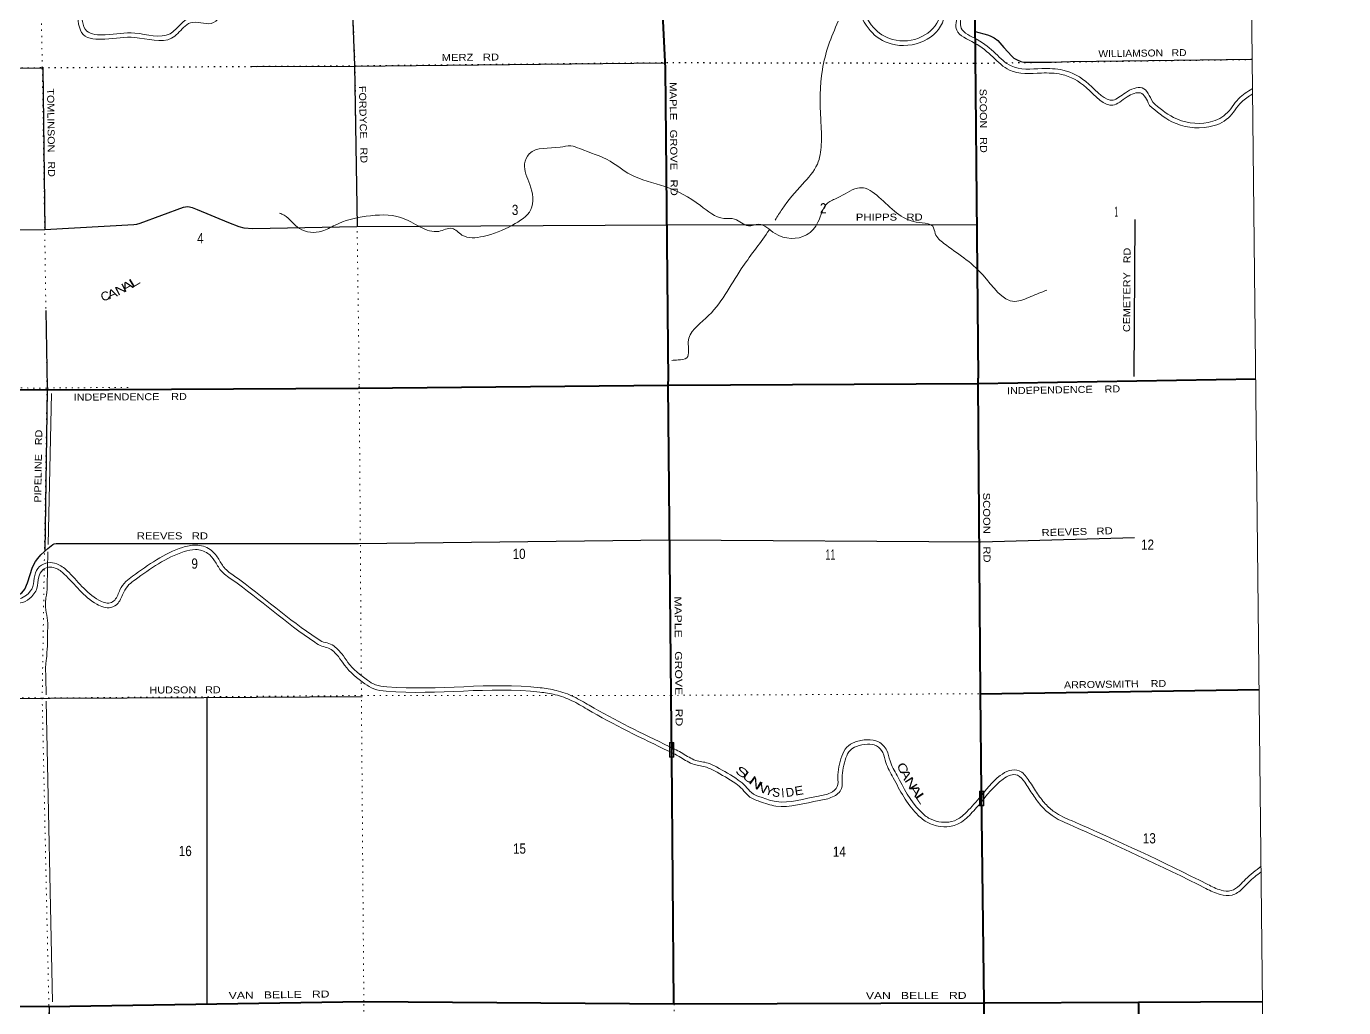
# Model space of a CAD drawing. Header units: feet. Extents: x -2 to 285336, y -549186 to -364975.
# Drawn here: x 232087 to 254670, y -421539 to -404720 of the extents above; entities that cross this region are included whole.
import ezdxf
from ezdxf.enums import TextEntityAlignment as Align

# ---------------------------------------------------------------- set-up
doc = ezdxf.new("R2010")
doc.units = ezdxf.units.FT
doc.header["$LTSCALE"] = 70
doc.linetypes.add('DOTTED', pattern=[1.5, 0.3, -1.2])
for name, color, linetype, lineweight in [('26', 7, 'Continuous', 40), ('27', 7, 'Continuous', 13), ('29', 7, 'Continuous', 25), ('39', 7, 'Continuous', 13), ('4', 7, 'Continuous', 13), ('41', 7, 'Continuous', 13), ('6', 7, 'DOTTED', 25), ('61', 7, 'Continuous', 13), ('7', 7, 'DOTTED', 13)]:
    doc.layers.add(name, color=color, linetype=linetype, lineweight=lineweight)
doc.layers.add('30', color=7, linetype='Continuous')

msp = doc.modelspace()

# ---------------------------------------------------------------- linework, layer by layer
at = {"layer": '26'}
for p, q in [((243092.16, -410871.1), (243091.56, -410807.65)), ((248442.75, -416158.31), (248404.15, -410840.66)), ((248442.75, -416158.31), (253220.5, -416087.96)), ((248462.93, -417829.26), (248442.75, -416158.31)), ((243189.81, -421473.22), (243152.13, -417247.5)), ((248506.75, -421457.61), (248462.93, -417829.26)), ((243189.81, -421473.22), (248506.75, -421457.61)), ((248506.75, -421457.61), (251155.59, -421445.17)), ((251155.59, -421445.17), (253279.35, -421435.25))]:
    msp.add_line(p, q, dxfattribs=at)
for points in [[(242838.22, -401372.55), (243038.23, -405439.4), (243091.55, -410807.63)], [(245581.04, -401371.41), (245622.95, -402699.41), (245629.46, -402715.46), (245640.84, -402727.63), (245661.61, -402738.86), (245688.92, -402743.96), (248332.68, -402770.31), (248403.49, -410750.88)], [(243092.16, -410871.1), (243093.27, -410871.09), (248404.15, -410840.66), (248403.49, -410750.89)], [(248404.15, -410840.66), (248405.21, -410840.65), (253161.97, -410758.64)], [(229904.94, -421512.22), (229904.87, -421426.6), (229846.99, -416229.64), (229797.95, -410943.99), (232436.73, -410951.42), (237775.02, -410919.17), (243092.16, -410871.1)], [(243152.13, -417247.5), (243142.67, -416186.57), (243092.16, -410871.1)], [(229904.94, -421512.22), (232473.21, -421517.07), (237873.67, -421432.76), (243189.81, -421473.22)], [(248561.2, -426757.83), (248560.2, -426660.29), (248554.68, -426123.37), (248544.85, -425166.02), (248541.88, -424876.66), (248533.88, -424098.35), (248506.75, -421457.61)], [(251210.07, -426746.36), (251209.76, -426716.66), (251155.98, -421482.5), (251155.59, -421445.17)]]:
    msp.add_lwpolyline(points, dxfattribs=at)
at = {"layer": '29'}
for p, q in [((251089.44, -408030), (251074.31, -410721.89)), ((232424.03, -409587.63), (232441.72, -410917.71)), ((232441.53, -410954.19), (232402.44, -413715.51)), ((235179.93, -416221.08), (235181.45, -421474.79))]:
    msp.add_line(p, q, dxfattribs=at)
for points in [[(237589.14, -402109.24), (237714.73, -405392.81), (237757.46, -408143.49)], [(248350.76, -404807.93), (248563.46, -404863.62), (248610.9, -404879.44), (248678.21, -404917.87), (248741.91, -404963.05), (248845.82, -405081.56), (248983.29, -405233.41), (249017.49, -405263.61), (249071.7, -405295.25), (249134.95, -405320.11), (249184.64, -405331.41), (249661.26, -405331.41), (249986.53, -405324.63), (253101.61, -405283.65)], [(235936.68, -405406.59), (237708.78, -405400.91), (243033.5, -405343.16)], [(221464.68, -405581.12), (221693.51, -405567.17), (227078.92, -405492.89), (232368.11, -405429.32), (232401.49, -408201.76)], [(229772.02, -408208.44), (232402.61, -408201.7), (233930.9, -408117.19), (233983.85, -408107.33), (234035.8, -408093.77), (234779, -407820.31), (234817.41, -407811.27), (234846.25, -407810.12), (234885.18, -407813.53), (234932.61, -407824.83), (235012.96, -407859.12), (235553.78, -408084.25), (235732.29, -408152.53), (235818.13, -408170.61), (235969.36, -408181.58), (237754.54, -408147.37), (243074.64, -408121.46), (248380.12, -408117.45)], [(232452.91, -413666.44), (232543.73, -413602.84), (232566.43, -413591.48), (232595.95, -413584.67), (232782.95, -413582.2), (237781.25, -413582.99), (243107.71, -413521.92), (248448.8, -413556.66), (251082.71, -413483.34)], [(229844.15, -414100.31), (230084.82, -414041.25), (230162.01, -414027.62), (230272.78, -414017.52), (230357.27, -414018.54), (230426.01, -414021.61), (230498.04, -414032.17), (230638.81, -414068.51), (231846.68, -414454.68), (231892.1, -414460.36), (231942.04, -414459.22), (231982.92, -414446.73), (232010.16, -414427.42), (232060.11, -414363.82), (232104.14, -414259.5), (232190.56, -413989.26), (232241.75, -413894.73), (232284.89, -413840.22), (232335.47, -413780.62), (232452.91, -413666.44)], [(221566.82, -416189.11), (221731.92, -416191.88), (224583.57, -416203.24), (227099.2, -416225.96), (229860.04, -416244.13), (235127.42, -416221.42), (237844.09, -416204.02)], [(232475.61, -421515.9), (232480.15, -421706.71), (232564.17, -426809.87), (232561.9, -427200.58)]]:
    msp.add_lwpolyline(points, dxfattribs=at)
at = {"layer": '39'}
for p, q in [((251335.92, -406065.94), (251342.71, -406075.1)), ((232520.1, -411014.9), (232459.87, -413598.37)), ((232456.93, -413724.84), (232443, -414322.17)), ((232421.01, -415881.56), (232426.99, -416175.9)), ((232429.23, -416286.15), (232534.02, -421441.71))]:
    msp.add_line(p, q, dxfattribs=at)
for centre, radius, start, end in [((231633.53, -414340.24), 809.67, 347.396, 1.27884), ((229646.22, -415229.56), 2803.22, 353.21076, 2.20574)]:
    msp.add_arc(centre, radius, start, end, dxfattribs=at)
for points in [[(221389.05, -397763.02), (222016.73, -397839.77), (222249.23, -397845.98), (222606.67, -397688.21), (222926.34, -397660.44), (223305.82, -397658.18), (223595.3, -397525.45), (223933.77, -397457.06), (224144.46, -397537.22), (224651.59, -398062.45), (225071.21, -398419.34), (226032.72, -398880.62), (226896.78, -399183.7), (227422.86, -399318.39), (227791.4, -399548.91), (228033.93, -400064.16), (228330.46, -400818.45), (228409.78, -401220.29), (228607.96, -401448.13), (228850.05, -401653.49), (229170.02, -402077.57), (229433.32, -402431.68), (229638.04, -402472.32), (229915.11, -402489.7), (230045.22, -402521.42), (230190.69, -402833.2), (230321.7, -402928.11), (231303.13, -403215.8), (232452.46, -403609.19), (232635.85, -403740.56), (232826.88, -404077.12), (233008.01, -404429.86), (233123.15, -404799.21), (233440.27, -404863.12), (233947.03, -404834.97), (234550.29, -404846.3), (234737.34, -404679.81), (234876.85, -404584.13), (235217.58, -404593.52), (235429.81, -404316.15), (235547.36, -403977.16), (235858.56, -403799.63), (236137.35, -403831.63), (236488.26, -403353.96), (236603.65, -402741.3), (236509.57, -402247.01), (236441.44, -401994), (236603.47, -401870.51), (236847.42, -401793.67), (237000.06, -401681.7), (237207.3, -401535.18), (237378.16, -401602.25), (237671.38, -401938), (238029.56, -402126.35), (239374.43, -402667.1), (240441.27, -403018.88), (241031.86, -402947.81), (241165.33, -402594.6), (241118.43, -401985.24), (241277.71, -401601.64), (241564.75, -401410.22), (241827.45, -401434.3), (242157.12, -401564.51), (242511.89, -401575.8), (242736.15, -401703.28), (242767.78, -401929.26), (243146.18, -402216.75), (243725.76, -402781.66), (244268.59, -403006.77), (244916.74, -403373.93), (245130.52, -403547.32), (245657.48, -403792.69), (246361.12, -404334.48), (246608.79, -404739.01), (246933.03, -404943.72), (247439.63, -404895.45), (247747.54, -404554.95), (247897.01, -404197.59), (248073.15, -404172.05), (248129.72, -404483.51), (248113.79, -404749.27), (248387.87, -404946.32), (248702.37, -405185.32), (248970.57, -405398.52), (249493.95, -405444.69), (249856.85, -405470), (250301.59, -405707.97), (250716.57, -405984.4), (250927.98, -405857.97), (251213.88, -405775.22), (251396.18, -406021.29)], [(221382.37, -397837.47), (222011.16, -397914.65), (222264.09, -397921.4), (222625.56, -397761.85), (222929.81, -397735.42), (223322.41, -397733.08), (223618.67, -397597.24), (223927.37, -397534.87), (224102.14, -397601.36), (224600.19, -398117.19), (225030.02, -398482.76), (226004, -398950.03), (226875.03, -399255.55), (227392.97, -399388.16), (227732.93, -399600.8), (227965.03, -400093.88), (228258.19, -400839.6), (228340.07, -401254.43), (228555.11, -401501.64), (228795.19, -401705.3), (229109.99, -402122.53), (229390.38, -402499.62), (229628.35, -402546.86), (229903.79, -402564.14), (229992.48, -402585.76), (230130.94, -402882.53), (230288.18, -402996.44), (231280.43, -403287.3), (232417.74, -403676.58), (232578.77, -403791.93), (232760.88, -404112.78), (232938.33, -404458.36), (233064.77, -404863.95), (233434.85, -404938.54), (233948.41, -404910.01), (234578.23, -404921.84), (234783.67, -404738.98), (234899.16, -404659.77), (235253.84, -404669.55), (235496.71, -404352.13), (235608.99, -404028.35), (235874.4, -403876.94), (236172.03, -403911.1), (236558.81, -403384.61), (236679.98, -402741.23), (236582.72, -402230.22), (236526.95, -402023.13), (236638.51, -401938.11), (236881.78, -401861.48), (237043.89, -401742.56), (237217.56, -401619.78), (237333.71, -401665.37), (237624.09, -401997.87), (237998.04, -402194.51), (239348.67, -402737.58), (240433.65, -403095.34), (241085.95, -403016.84), (241241.39, -402605.49), (241194.59, -401997.4), (241338.25, -401651.41), (241584.3, -401487.33), (241809.9, -401508.01), (242141.7, -401639.06), (242490.96, -401650.17), (242666.99, -401750.24), (242697.79, -401970.28), (243097.13, -402273.68), (243683.73, -402845.42), (244235.62, -403074.29), (244874.34, -403436.11), (245090.47, -403611.4), (245618.3, -403857.18), (246304.39, -404385.45), (246553.96, -404793.09), (246914.65, -405020.81), (247475.73, -404967.35), (247811.78, -404595.73), (247949.81, -404265.72), (248012.29, -404256.66), (248054.31, -404488.03), (248036.45, -404786.04), (248343.28, -405006.64), (248656.34, -405244.54), (248941.54, -405471.25), (249488.05, -405519.46), (249835.62, -405543.7), (250263.02, -405772.39), (250714.41, -406073.08), (250958.15, -405927.32), (251184.65, -405861.76), (251335.92, -406065.94)], [(244924.16, -408039.22), (245044.31, -407850.34), (245391.61, -407423), (245647.41, -407080.9), (245714.92, -406748.33), (245705.47, -406313.74), (245734.79, -405460.29), (245839.68, -405040.9), (246004.77, -404631.09)], [(251396.18, -406021.29), (251752.93, -406282.09), (252346.74, -406365.94), (252646.22, -406226.74), (252868.56, -405961.37), (253105.75, -405785.11)], [(251342.71, -406075.1), (251723.84, -406353.73), (252358.23, -406443.31), (252692.98, -406287.71), (252920.38, -406016.3), (253102.14, -405881.23)], [(236428.23, -407919.43), (236504.11, -407956.77), (236768.41, -408184.09), (237155.53, -408231.34), (237379.13, -408124.94), (237912.98, -407975.83), (238506.29, -407995.3), (238846.24, -408159.63), (239157.43, -408233.65), (239385.48, -408183.55), (239554.7, -408296.92), (239917.58, -408320.21), (240419.03, -408127.09), (240735.54, -407860.98), (240718.11, -407430.48), (240629.15, -407077.01), (240707.95, -406905.35), (241236.07, -406790.5), (241420.25, -406768.92), (241574.92, -406815.99), (242093.63, -407031.24), (242444.11, -407259.89), (243030.86, -407464.54), (243644.63, -407791.73), (244045.14, -408011.93), (244229.58, -408022.55), (244464.96, -408139.42), (244641.09, -408111.87), (244922.88, -408270.63), (245462.1, -408292.53), (245656.78, -408077.69), (245824.49, -407746.34), (245994.14, -407660.48), (246335.5, -407494.79), (246469.76, -407495.74), (246624.75, -407583.06), (247253.68, -408053), (247442.32, -408087.73), (247627.14, -408146.65), (247668.2, -408271.08), (247815.81, -408438.95), (248483.37, -408979.02), (249032.02, -409433.5), (249307.9, -409350.83), (249581.94, -409242.7)], [(243150.75, -410444.34), (243261.28, -410438.18), (243407.25, -410398.79), (243435.18, -410128.92), (243734.56, -409724.09), (244343.07, -408878.13), (244794.96, -408246.72), (244828.19, -408197.97)], [(229919.15, -414138.94), (230086.98, -414104.51), (230361.4, -414088.73), (230586.48, -414125.87), (231807.07, -414515.29), (231971.63, -414527.12), (232091.08, -414469.23), (232197.2, -414323.08), (232230.47, -414129.69), (232314.46, -413977.82), (232457.87, -413913.57), (232608.49, -413931.62), (232784.63, -414049.82), (233331.29, -414554.9), (233522.41, -414600.54), (233601.91, -414553.23), (233691.56, -414377.17), (233791.77, -414237.13), (233908.68, -414143.09), (234765.57, -413651.12), (234991.51, -413609.87), (235239.22, -413686.9), (235373.68, -413833.8), (235478.28, -413995.18), (235654.83, -414141.51), (237073.82, -415213.57), (237182.93, -415272.38), (237301.72, -415306.94), (237405.03, -415379.9), (237494.63, -415475.16), (237598.99, -415620.46), (237934.23, -415925.42), (238071.7, -416003.94), (238264.68, -416039.51), (240897.21, -416056.04), (241172.55, -416102.55), (241470.81, -416209.04), (241735.59, -416356.18), (243109.37, -417064.01)], [(229924.4, -414214.42), (230096.72, -414179.07), (230357.4, -414164.08), (230568.88, -414198.98), (231792.78, -414589.46), (231986.27, -414603.37), (232140.72, -414528.52), (232268.15, -414353.01), (232302.24, -414154.9), (232367.97, -414036.03), (232469.57, -413990.51), (232581.67, -414003.94), (232738.01, -414108.86), (233294.8, -414623.29), (233534.6, -414680.56), (233658.9, -414606.59), (233755.83, -414416.23), (233846.78, -414289.13), (233951.11, -414205.21), (234791.73, -413722.58), (234986.84, -413686.96), (235197.59, -413752.5), (235314.14, -413879.83), (235421.59, -414045.6), (235608.27, -414200.33), (237033.19, -415276.87), (237154.34, -415342.17), (237268.71, -415375.45), (237355.58, -415436.8), (237436.6, -415522.94), (237542.68, -415670.63), (237889.87, -415986.45), (238045.57, -416075.39), (238257.59, -416114.47), (240890.69, -416131), (241153.55, -416175.4), (241439.78, -416277.6), (241700.19, -416422.31), (243110.69, -417149.05)], [(232423.69, -414516.92), (232415.55, -414582.53), (232452.88, -414948), (232447.36, -415121.67)], [(232429.78, -415560.95), (232419.6, -415653.48), (232421.01, -415881.56)], [(243109.37, -417064.01), (243339.44, -417182.55), (243561.68, -417300.12), (243772.88, -417347.5), (243918.19, -417413.86), (244292.34, -417637.9), (244414.13, -417740.75), (244518.03, -417853.9), (244683.59, -417934.06), (244941.26, -418006.93), (245665.63, -417912.69), (245871.35, -417859.65), (245988.02, -417749.54), (245999.83, -417596.64), (246066.65, -417229.95), (246150.61, -417076.06), (246287.69, -416989.79), (246505.58, -416946.64), (246696.55, -416982.24), (246837.03, -417129.05), (246893.81, -417311.17), (247013.73, -417560.77)], [(243110.69, -417149.05), (243304.73, -417249.03), (243535.48, -417371.11), (243748.84, -417418.97), (243883.24, -417480.35), (244248.59, -417699.12), (244362.11, -417794.98), (244472.47, -417915.17), (244656.84, -418004.44), (244935.67, -418083.29), (245679.88, -417986.47), (245908.78, -417927.45), (246060.57, -417784.2), (246074.31, -417606.28), (246138.27, -417255.27), (246207.09, -417129.13), (246315.88, -417060.66), (246506.01, -417023.01), (246659.06, -417051.54), (246770.67, -417168.18), (246823.84, -417338.72), (246948.19, -417597.55)], [(248422.26, -417949.61), (248783.96, -417560.87), (248939.1, -417476.36), (249107.56, -417480.1), (249260.06, -417626.76), (249405.62, -417847.87), (249554.85, -418044.81), (249713.27, -418185.36), (250002.13, -418334.18), (252339.63, -419427.95), (252569.59, -419525.31), (252740.11, -419533.05), (252885.14, -419442.65), (252989.85, -419336.72), (253253.17, -419115.65)], [(248425.21, -418056.54), (248830.55, -417620.89), (248957.42, -417551.79), (249076.65, -417554.43), (249202.03, -417675), (249344.34, -417891.19), (249499.54, -418096), (249670.54, -418247.72), (249969.05, -418401.51), (252309.11, -419496.47), (252552.74, -419599.62), (252760, -419609.03), (252932.29, -419501.64), (253040.79, -419391.88), (253254.86, -419211.51)], [(246948.19, -417597.55), (247351, -418219.11), (247518.06, -418355.13), (247716.51, -418427.5), (247913.6, -418434.12), (248120.99, -418357.8), (248227.7, -418268.82), (248425.21, -418056.54)], [(247013.73, -417560.77), (247407.51, -418168.41), (247555.62, -418289), (247730.97, -418352.94), (247901.46, -418358.67), (248082.92, -418291.89), (248176.02, -418214.26), (248422.26, -417949.61)]]:
    msp.add_spline(points, degree=3, dxfattribs=at)
at = {"layer": '4'}
msp.add_lwpolyline([(0, -366365.25), (31582.88, -366343.53), (63165.7, -366278.36), (94748.41, -366169.75), (126330.93, -366017.71), (157911.89, -365844.7), (189495.2, -365583.27), (221076.83, -365300.9), (252658.04, -364975.08), (254669.81, -547785.08), (222837.13, -548113.49), (191004.05, -548398.11), (159170.58, -548638.96), (127336.83, -548836), (95502.83, -548989.27), (63668.65, -549098.74), (31834.35, -549164.42), (0, -549186.32)], close=True, dxfattribs=at)
at = {"layer": '6'}
msp.add_line((248879.66, -405343.56), (253101.61, -405283.65), dxfattribs=at)
msp.add_lwpolyline([(221464.68, -405581.12), (221678.36, -405567.98), (227068.87, -405488.95), (232360.63, -405427.04), (237722.76, -405394.76), (243062.67, -405340.52), (248353.44, -405351.03), (248759.93, -405345.26)], dxfattribs=at)
at = {"layer": '61'}
for p, q in [((243111.15, -416995.54), (243186.15, -416994.91)), ((243113.27, -417245.53), (243111.15, -416995.54)), ((243186.15, -416994.91), (243188.27, -417244.9)), ((243188.27, -417244.9), (243113.27, -417245.53)), ((248500.55, -417829.47), (248504.08, -418079.44)), ((248504.08, -418079.44), (248429.09, -418080.5))]:
    msp.add_line(p, q, dxfattribs=at)
for points in [[(243121.19, -417237.46), (243119.21, -417003.46), (243178.22, -417002.97), (243180.2, -417236.97)], [(248436.97, -418072.39), (248433.66, -417838.41), (248492.66, -417837.57), (248495.97, -418071.55)]]:
    msp.add_lwpolyline(points, close=True, dxfattribs=at)
msp.add_lwpolyline([(248429.09, -418080.5), (248425.56, -417830.53), (248500.55, -417829.47)], dxfattribs=at)
at = {"layer": '7'}
for p, q in [((248403.09, -410840.66), (253161.97, -410758.64)), ((232441.72, -410917.71), (232394.66, -413929.23)), ((237793.68, -410920.05), (243094.34, -410871.09)), ((237828.33, -415836.48), (237793.84, -410863.01)), ((243093.27, -410871.09), (248405.21, -410840.65)), ((248505.69, -421460.95), (248465.6, -418083.8))]:
    msp.add_line(p, q, dxfattribs=at)
for points in [[(243091.55, -410807.63), (243032.46, -405340.43), (242765.27, -399913.63), (242783.35, -394850.49), (242827.65, -389302.18), (242773.47, -383969.96), (242704.83, -378837.07), (242646.06, -373686), (242591.96, -368363.84), (242570.18, -365083.86)], [(247971.89, -365026.16), (248071.13, -368181.72), (248128.4, -373650.76), (248166.24, -378689.31), (248234.78, -383810.12), (248308.05, -389275), (248284.69, -394937.86), (248330.52, -399974.33), (248354.57, -405332.95), (248403.49, -410750.88)], [(237583.6, -401975.61), (237722.76, -405394.76), (237793.84, -410863.01)], [(232441.72, -410917.71), (232360.63, -405427.04), (232327.26, -403645.51)], [(248462.58, -417828.49), (248442.75, -416158.31), (248403.5, -410750.89)], [(221512.88, -410904.6), (221731.46, -410899.06), (227163.5, -410910.36), (232445.5, -410918.78), (233836.73, -410907.01)], [(243091.61, -410807.65), (243142.66, -416184.46), (243149.89, -416996.02)], [(232393.17, -414023.93), (232358.68, -416231.82), (232473.21, -421517.07), (232561.28, -426851.08), (232581.43, -432185.25), (232653.1, -437419.21), (232653.15, -437421.78), (232737.72, -448037.57), (232795.03, -453376.12), (232803.3, -453910.01)], [(238056.73, -455297.07), (238098.95, -453312.44), (238055.81, -448013.09), (238019.07, -442720.96), (237987.3, -437358.57), (237896.84, -432151.23), (237873.88, -426855.29), (237872.61, -421432.76), (237830.83, -416197.04), (237829.09, -415946.06)], [(221566.82, -416189.13), (221733.77, -416188.94), (227185.93, -416222.87), (232358.84, -416231.81), (237830.79, -416188.54), (241183.25, -416187.28)], [(241435.63, -416187.19), (243142.67, -416186.57), (248442.75, -416158.31), (253220.5, -416087.96)], [(243152.14, -417247.5), (243189.81, -421473.22), (243231.73, -426778.8), (243255.21, -429254.87)], [(253279.35, -421435.25), (248506.75, -421457.61), (243189.81, -421473.22), (237873.67, -421432.76), (232473.21, -421517.07), (227266.52, -421507.23), (221738.44, -421535.23), (221618.21, -421526.09)], [(248559.43, -426688.66), (248505.71, -421461.86), (248523.98, -421473.29)]]:
    msp.add_lwpolyline(points, dxfattribs=at)

# ---------------------------------------------------------------- texts
at = {"layer": '27'}
for s, rotation, width, p in [('MAPLE   GROVE   RD', 270.569, 1.2, (243113.96, -405676.66)), ('SCOON   RD', 270.508, 1.15, (248429.47, -405789.64)), ('INDEPENDENCE    RD', 0.346, 1.15, (232900.16, -411135.07)), ('INDEPENDENCE    RD', 0.988, 1.15, (248901.21, -411024.85)), ('SCOON    RD', 270.416, 1.2, (248487.74, -412712.47)), ('MAPLE    GROVE    RD', 270.544, 1.3, (243197.56, -414491.24)), ('ARROWSMITH    RD', 0.844, 1.15, (249875.82, -416067.19)), ('VAN   BELLE   RD', 0.894, 1.3, (235557.47, -421391.12)), ('VAN   BELLE   RD', 0.168, 1.3, (246478.35, -421393.99))]:
    msp.add_text(s, height=120, rotation=rotation, dxfattribs=dict(at, width=width)).set_placement(p)
at = {"layer": '30'}
for s, rotation, width, p in [('WILLIAMSON   RD', 0.754, 1.1, (250466.08, -405248.32)), ('MERZ   RD', 0.621, 1.2, (239207.31, -405314.65)), ('TOMLINSON   RD', 270.69, 1.15, (232442.37, -405783.08)), ('FORDYCE   RD', 271.19, 1.15, (237788.89, -405742.16)), ('PHIPPS   RD', 0.043, 1.2, (246307.99, -408049.02)), ('CEMETERY   RD', 89.678, 1.15, (251008.59, -409960.18)), ('PIPELINE   RD', 89.105, 1.15, (232340.98, -412884.08)), ('REEVES   RD', 359.991, 1.2, (233981.5, -413512.39)), ('REEVES   RD', 1.595, 1.2, (249492.79, -413457.57)), ('HUDSON   RD', 0.247, 1.15, (234199.05, -416155.42))]:
    msp.add_text(s, height=120, rotation=rotation, dxfattribs=dict(at, width=width)).set_placement(p)
at = {"layer": '41'}
for s, rotation, width, p in [('N', 27.617, 1.3, (233740.24, -409296.1)), ('A', 28.982, 1.4, (233851.02, -409236.22)), ('L', 31.514, 1.6, (233978.08, -409160.52)), ('C', 18.372, 1.05, (233462.46, -409412.76)), ('A', 21.307, 1.25, (233586.14, -409370.9)), ('S', 326.903, 1.6, (244314.14, -417564.38)), ('U', 324.782, 1.5, (244433.91, -417657.43)), ('C', 297.924, 1.3, (247044.6, -417468.84)), ('A', 295.924, 1.35, (247097.21, -417575.24)), ('N', 322.723, 1.55, (244548.45, -417751.09)), ('N', 330.527, 1.35, (244659.82, -417830.03)), ('Y', 339.912, 1.1, (244804.56, -417894.09)), ('E', 9.409, 1.15, (245344.93, -417892.18)), ('N', 303.013, 1.45, (247192.19, -417732.91)), ('A', 304.047, 1.55, (247270.26, -417860.17)), ('I', 3.917, 0.9, (245060.36, -417931.96)), ('L', 304.047, 1.7, (247366.98, -417992.91))]:
    msp.add_text(s, height=150, rotation=rotation, dxfattribs=dict(at, width=width)).set_placement(p, align=Align.CENTER)
for s, rotation, p in [('S', 352.143, (244933.66, -417924.02)), ('D', 9.409, (245189.53, -417919.57))]:
    msp.add_text(s, height=150, rotation=rotation, dxfattribs=at).set_placement(p, align=Align.CENTER)
at = {"layer": '7'}
for s, height, width, p in [('3', 175, 0.85, (240410.46, -407953)), ('2', 175, 0.85, (245692.16, -407925.72)), ('1', 175, 0.4, (250738.66, -407983.18)), ('4', 175, 0.85, (235015.54, -408438.12)), ('10', 175.5, 0.85, (240423.63, -413849.29)), ('11', 175.5, 0.65, (245786.38, -413861.75)), ('12', 175.5, 0.85, (251196.94, -413691.79)), ('9', 175.5, 0.85, (234916.87, -414015.18)), ('13', 175.5, 0.85, (251227.62, -418724.22)), ('16', 175.5, 0.85, (234700.9, -418941.26)), ('15', 175.5, 0.85, (240429.8, -418900.01)), ('14', 175.5, 0.85, (245913.98, -418952.56))]:
    msp.add_text(s, height=height, dxfattribs=dict(at, width=width)).set_placement(p)

doc.saveas('drawing.dxf')
